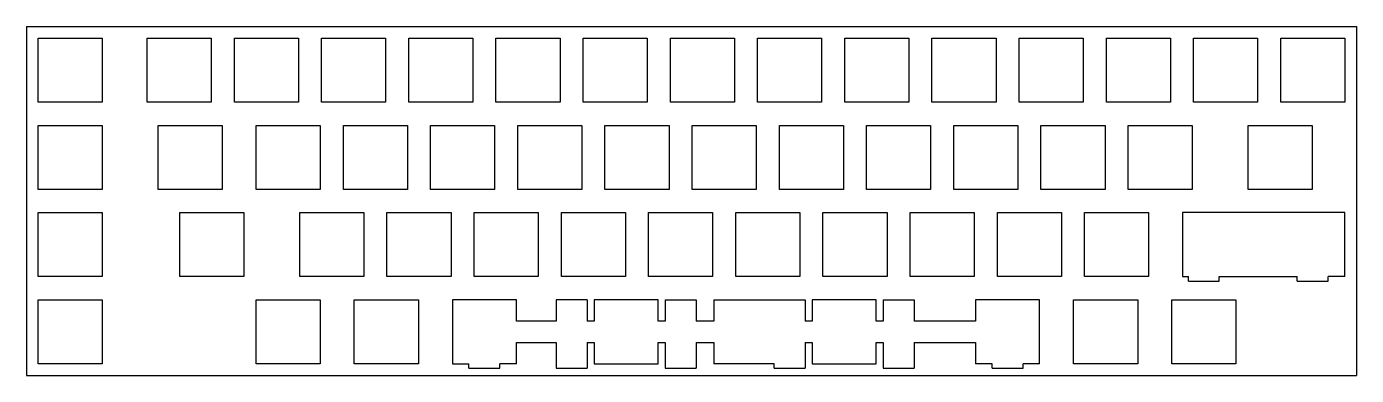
# Model space of a CAD drawing. Extents: x 0 to 291, y 29 to 105.
import ezdxf

# ---------------------------------------------------------------- set-up
doc = ezdxf.new("R2010")
doc.units = 0
doc.header["$MEASUREMENT"] = 0

msp = doc.modelspace()

# ---------------------------------------------------------------- linework, layer by layer
at = {"color": 0}
for p, q in [((0.0951, 104.873), (290.608, 104.873)), ((2.6197, 102.35), (16.6192, 102.35)), ((2.6197, 88.349), (2.6197, 102.35)), ((16.6192, 102.35), (16.6192, 88.349)), ((26.4322, 102.35), (40.4315, 102.35)), ((26.4322, 88.349), (26.4322, 102.35)), ((40.4315, 102.35), (40.4315, 88.349)), ((45.4822, 102.35), (59.4815, 102.35)), ((45.4822, 88.349), (45.4822, 102.35)), ((59.4815, 102.35), (59.4815, 88.349)), ((64.5322, 102.35), (78.5315, 102.35)), ((64.5322, 88.349), (64.5322, 102.35)), ((78.5315, 102.35), (78.5315, 88.349)), ((83.5822, 102.35), (97.5815, 102.35)), ((83.5822, 88.349), (83.5822, 102.35)), ((97.5815, 102.35), (97.5815, 88.349)), ((102.632, 102.35), (116.632, 102.35)), ((102.632, 88.349), (102.632, 102.35)), ((116.632, 102.35), (116.632, 88.349)), ((121.682, 102.35), (135.682, 102.35)), ((121.682, 88.349), (121.682, 102.35)), ((135.682, 102.35), (135.682, 88.349)), ((140.732, 102.35), (154.732, 102.35)), ((140.732, 88.349), (140.732, 102.35)), ((154.732, 102.35), (154.732, 88.349)), ((159.782, 102.35), (173.782, 102.35)), ((159.782, 88.349), (159.782, 102.35)), ((173.782, 102.35), (173.782, 88.349)), ((178.832, 102.35), (192.832, 102.35)), ((178.832, 88.349), (178.832, 102.35)), ((192.832, 102.35), (192.832, 88.349)), ((197.882, 102.35), (211.882, 102.35)), ((197.882, 88.349), (197.882, 102.35)), ((211.882, 102.35), (211.882, 88.349)), ((216.932, 102.35), (230.932, 102.35)), ((216.932, 88.349), (216.932, 102.35)), ((230.932, 102.35), (230.932, 88.349)), ((235.982, 102.35), (249.982, 102.35)), ((235.982, 88.349), (235.982, 102.35)), ((249.982, 102.35), (249.982, 88.349)), ((255.032, 102.35), (269.032, 102.35)), ((255.032, 88.349), (255.032, 102.35)), ((269.032, 102.35), (269.032, 88.349)), ((274.082, 102.35), (288.082, 102.35)), ((274.082, 88.349), (274.082, 102.35)), ((288.082, 102.35), (288.082, 88.349)), ((16.6192, 88.349), (2.6197, 88.349)), ((40.4315, 88.349), (26.4322, 88.349)), ((59.4815, 88.349), (45.4822, 88.349)), ((78.5315, 88.349), (64.5322, 88.349)), ((97.5815, 88.349), (83.5822, 88.349)), ((116.632, 88.349), (102.632, 88.349)), ((135.682, 88.349), (121.682, 88.349)), ((154.732, 88.349), (140.732, 88.349)), ((173.782, 88.349), (159.782, 88.349)), ((192.832, 88.349), (178.832, 88.349)), ((211.882, 88.349), (197.882, 88.349)), ((230.932, 88.349), (216.932, 88.349)), ((249.982, 88.349), (235.982, 88.349)), ((269.032, 88.349), (255.032, 88.349)), ((288.082, 88.349), (274.082, 88.349)), ((2.6197, 83.2997), (16.6192, 83.2997)), ((2.6197, 69.299), (2.6197, 83.2997)), ((16.6192, 83.2997), (16.6192, 69.299)), ((28.8134, 83.2997), (42.8128, 83.2997)), ((28.8134, 69.299), (28.8134, 83.2997)), ((42.8128, 83.2997), (42.8128, 69.299)), ((50.2447, 83.2997), (64.244, 83.2997)), ((50.2447, 69.299), (50.2447, 83.2997)), ((64.244, 83.2997), (64.244, 69.299)), ((69.2947, 83.2997), (83.294, 83.2997)), ((69.2947, 69.299), (69.2947, 83.2997)), ((83.294, 83.2997), (83.294, 69.299)), ((88.3447, 83.2997), (102.344, 83.2997)), ((88.3447, 69.299), (88.3447, 83.2997)), ((102.344, 83.2997), (102.344, 69.299)), ((107.395, 83.2997), (121.394, 83.2997)), ((107.395, 69.299), (107.395, 83.2997)), ((121.394, 83.2997), (121.394, 69.299)), ((126.445, 83.2997), (140.444, 83.2997)), ((126.445, 69.299), (126.445, 83.2997)), ((140.444, 83.2997), (140.444, 69.299)), ((145.495, 83.2997), (159.494, 83.2997)), ((145.495, 69.299), (145.495, 83.2997)), ((159.494, 83.2997), (159.494, 69.299)), ((164.545, 83.2997), (178.544, 83.2997)), ((164.545, 69.299), (164.545, 83.2997)), ((178.544, 83.2997), (178.544, 69.299)), ((183.595, 83.2997), (197.594, 83.2997)), ((183.595, 69.299), (183.595, 83.2997)), ((197.594, 83.2997), (197.594, 69.299)), ((202.645, 83.2997), (216.644, 83.2997)), ((202.645, 69.299), (202.645, 83.2997)), ((216.644, 83.2997), (216.644, 69.299)), ((221.695, 83.2997), (235.694, 83.2997)), ((221.695, 69.299), (221.695, 83.2997)), ((235.694, 83.2997), (235.694, 69.299)), ((240.745, 83.2997), (254.744, 83.2997)), ((240.745, 69.299), (240.745, 83.2997)), ((254.744, 83.2997), (254.744, 69.299)), ((266.938, 83.2997), (280.938, 83.2997)), ((266.938, 69.299), (266.938, 83.2997)), ((280.938, 83.2997), (280.938, 69.299)), ((16.6192, 69.299), (2.6197, 69.299)), ((42.8128, 69.299), (28.8134, 69.299)), ((64.244, 69.299), (50.2447, 69.299)), ((83.294, 69.299), (69.2947, 69.299)), ((102.344, 69.299), (88.3447, 69.299)), ((121.394, 69.299), (107.395, 69.299)), ((140.444, 69.299), (126.445, 69.299)), ((159.494, 69.299), (145.495, 69.299)), ((178.544, 69.299), (164.545, 69.299)), ((197.594, 69.299), (183.595, 69.299)), ((216.644, 69.299), (202.645, 69.299)), ((235.694, 69.299), (221.695, 69.299)), ((254.744, 69.299), (240.745, 69.299)), ((280.938, 69.299), (266.938, 69.299)), ((2.6197, 64.2497), (16.6192, 64.2497)), ((2.6197, 50.249), (2.6197, 64.2497)), ((16.6192, 64.2497), (16.6192, 50.249)), ((33.5759, 64.2497), (47.5753, 64.2497)), ((33.5759, 50.249), (33.5759, 64.2497)), ((47.5753, 64.2497), (47.5753, 50.249)), ((59.7697, 64.2497), (73.769, 64.2497)), ((59.7697, 50.249), (59.7697, 64.2497)), ((73.769, 64.2497), (73.769, 50.249)), ((78.8197, 64.2497), (92.819, 64.2497)), ((78.8197, 50.249), (78.8197, 64.2497)), ((92.819, 64.2497), (92.819, 50.249)), ((97.8697, 64.2497), (111.869, 64.2497)), ((97.8697, 50.249), (97.8697, 64.2497)), ((111.869, 64.2497), (111.869, 50.249)), ((116.92, 64.2497), (130.919, 64.2497)), ((116.92, 50.249), (116.92, 64.2497)), ((130.919, 64.2497), (130.919, 50.249)), ((135.97, 64.2497), (149.969, 64.2497)), ((135.97, 50.249), (135.97, 64.2497)), ((149.969, 64.2497), (149.969, 50.249)), ((155.02, 64.2497), (169.019, 64.2497)), ((155.02, 50.249), (155.02, 64.2497)), ((169.019, 64.2497), (169.019, 50.249)), ((174.07, 64.2497), (188.069, 64.2497)), ((174.07, 50.249), (174.07, 64.2497)), ((188.069, 64.2497), (188.069, 50.249)), ((193.12, 64.2497), (207.119, 64.2497)), ((193.12, 50.249), (193.12, 64.2497)), ((207.119, 64.2497), (207.119, 50.249)), ((212.17, 64.2497), (226.169, 64.2497)), ((212.17, 50.249), (212.17, 64.2497)), ((226.169, 64.2497), (226.169, 50.249)), ((231.22, 64.2497), (245.219, 64.2497)), ((231.22, 50.249), (231.22, 64.2497)), ((245.219, 64.2497), (245.219, 50.249)), ((252.65, 64.2497), (252.65, 50.25)), ((288.082, 64.2497), (252.65, 64.2497)), ((288.082, 50.25), (288.082, 64.2497)), ((16.6192, 50.249), (2.6197, 50.249)), ((47.5753, 50.249), (33.5759, 50.249)), ((73.769, 50.249), (59.7697, 50.249)), ((92.819, 50.249), (78.8197, 50.249)), ((111.869, 50.249), (97.8697, 50.249)), ((130.919, 50.249), (116.92, 50.249)), ((149.969, 50.249), (135.97, 50.249)), ((169.019, 50.249), (155.02, 50.249)), ((188.069, 50.249), (174.07, 50.249)), ((207.119, 50.249), (193.12, 50.249)), ((226.169, 50.249), (212.17, 50.249)), ((245.219, 50.249), (231.22, 50.249)), ((2.6197, 45.1997), (16.6192, 45.1997)), ((2.6197, 31.1988), (2.6197, 45.1997)), ((16.6192, 45.1997), (16.6192, 31.1988)), ((50.2447, 45.1997), (64.244, 45.1997)), ((50.2447, 31.1988), (50.2447, 45.1997)), ((64.244, 45.1997), (64.244, 31.1988)), ((71.676, 45.1997), (85.6753, 45.1997)), ((71.676, 31.1988), (71.676, 45.1997)), ((85.6753, 45.1997), (85.6753, 31.1988)), ((93.1072, 45.1997), (93.1072, 31.2002)), ((107.107, 45.1997), (93.1072, 45.1997)), ((107.107, 40.4992), (107.107, 45.1997)), ((138.063, 45.1997), (124.062, 45.1997)), ((124.062, 45.1997), (124.062, 40.4992)), ((138.063, 40.4992), (138.063, 45.1997)), ((150.257, 45.1997), (150.257, 40.4992)), ((185.688, 45.1997), (171.688, 45.1997)), ((171.688, 45.1997), (171.688, 40.4992)), ((185.688, 40.4992), (185.688, 45.1997)), ((221.407, 45.1997), (207.407, 45.1997)), ((207.407, 45.1997), (207.407, 40.4992)), ((221.407, 31.2002), (221.407, 45.1997)), ((228.838, 45.1997), (242.838, 45.1997)), ((228.838, 31.1988), (228.838, 45.1997)), ((242.838, 45.1997), (242.838, 31.1988)), ((250.27, 45.1997), (264.269, 45.1997)), ((250.27, 31.1988), (250.27, 45.1997)), ((264.269, 45.1997), (264.269, 31.1988)), ((115.788, 40.4992), (107.107, 40.4992)), ((124.062, 40.4992), (122.538, 40.4992)), ((139.589, 40.4992), (138.063, 40.4992)), ((150.257, 40.4992), (146.338, 40.4992)), ((171.688, 40.4992), (170.163, 40.4992)), ((187.214, 40.4992), (185.688, 40.4992)), ((207.407, 40.4992), (193.963, 40.4992)), ((107.107, 31.2002), (107.107, 35.8994)), ((107.107, 35.8994), (115.788, 35.8994)), ((122.538, 35.8994), (124.062, 35.8994)), ((124.062, 35.8994), (124.062, 31.2002)), ((138.063, 31.2002), (138.063, 35.8994)), ((138.063, 35.8994), (139.589, 35.8994)), ((146.338, 35.8994), (150.257, 35.8994)), ((150.257, 35.8994), (150.257, 31.2002)), ((170.163, 35.8994), (171.688, 35.8994)), ((171.688, 35.8994), (171.688, 31.2002)), ((185.688, 31.2002), (185.688, 35.8994)), ((185.688, 35.8994), (187.214, 35.8994)), ((193.963, 35.8994), (207.407, 35.8994)), ((207.407, 35.8994), (207.407, 31.2002)), ((16.6192, 31.1988), (2.6197, 31.1988)), ((64.244, 31.1988), (50.2447, 31.1988)), ((85.6753, 31.1988), (71.676, 31.1988)), ((124.062, 31.2002), (138.063, 31.2002)), ((171.688, 31.2002), (185.688, 31.2002)), ((242.838, 31.1988), (228.838, 31.1988)), ((264.269, 31.1988), (250.27, 31.1988))]:
    msp.add_line(p, q, dxfattribs=at)
at = {"linetype": 'Continuous'}
for p, q in [((0.0951, 104.873), (0.0951, 28.6758)), ((290.608, 104.873), (290.608, 28.6758)), ((252.65, 50.25), (253.901, 50.25)), ((253.901, 49.2799), (253.901, 50.2501)), ((260.65, 49.2799), (260.65, 50.2501)), ((260.65, 50.2501), (277.701, 50.2501)), ((277.701, 49.2799), (277.701, 50.2501)), ((284.45, 49.2799), (284.45, 50.2501)), ((288.082, 50.25), (284.45, 50.25)), ((253.901, 49.2799), (260.65, 49.2799)), ((277.701, 49.2799), (284.45, 49.2799)), ((122.538, 45.1997), (115.788, 45.1997)), ((115.788, 45.1997), (115.788, 40.4992)), ((122.538, 45.1997), (122.538, 40.4992)), ((139.589, 45.1997), (146.338, 45.1997)), ((139.589, 45.1997), (139.589, 40.4992)), ((146.338, 45.1997), (146.338, 40.4992)), ((150.257, 45.1997), (170.163, 45.1997)), ((170.163, 45.1997), (170.163, 40.4992)), ((187.214, 45.1997), (193.963, 45.1997)), ((187.214, 45.1997), (187.214, 40.4992)), ((193.963, 45.1997), (193.963, 40.4992)), ((115.788, 35.8994), (115.788, 30.23)), ((122.538, 35.8994), (122.538, 30.23)), ((139.589, 35.8994), (139.589, 30.23)), ((146.338, 35.8994), (146.338, 30.23)), ((170.163, 35.8994), (170.163, 30.23)), ((187.214, 35.8994), (187.214, 30.23)), ((193.963, 35.8994), (193.963, 30.23)), ((93.1072, 31.2002), (96.7337, 31.2002)), ((96.7337, 30.23), (96.7337, 31.2002)), ((96.7337, 30.23), (103.4827, 30.23)), ((103.4827, 30.23), (103.4827, 31.2002)), ((107.107, 31.2002), (103.4827, 31.2002)), ((115.788, 30.23), (122.538, 30.23)), ((139.589, 30.23), (146.338, 30.23)), ((163.414, 31.2002), (150.257, 31.2002)), ((163.414, 30.23), (163.414, 31.2002)), ((163.414, 30.23), (170.163, 30.23)), ((187.214, 30.23), (193.963, 30.23)), ((211.033, 31.2002), (207.407, 31.2002)), ((211.033, 30.23), (211.033, 31.2002)), ((211.033, 30.23), (217.782, 30.23)), ((217.782, 30.23), (217.782, 31.2002)), ((221.407, 31.2002), (217.782, 31.2002)), ((0.0951, 28.6758), (290.608, 28.6758))]:
    msp.add_line(p, q, dxfattribs=at)

doc.saveas('drawing.dxf')
